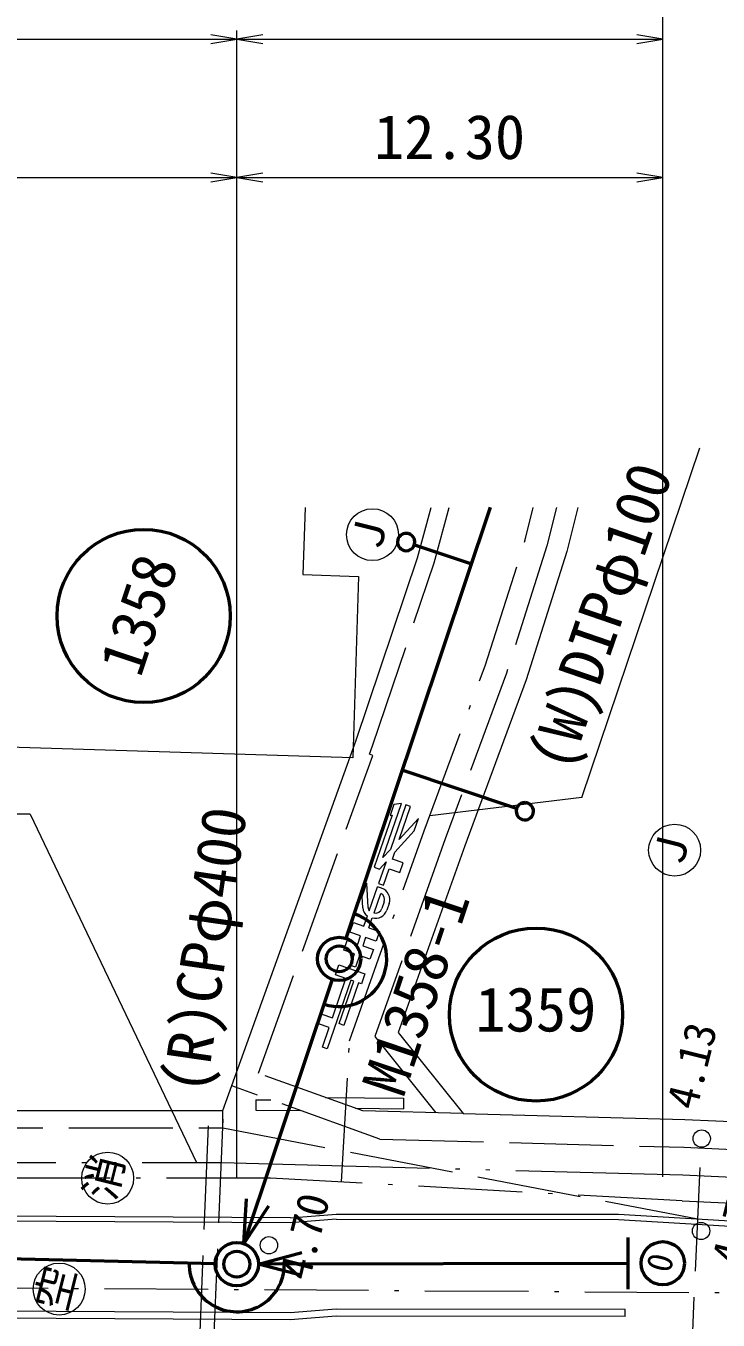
# Model space of a CAD drawing. Units: millimetres on the paper. Extents: x 20 to 1662, y 20 to 574.
# Drawn here: x 593.1 to 633.1, y 437.6 to 512.3 of the extents above; entities that cross this region are included whole.
import ezdxf
from ezdxf.enums import TextEntityAlignment as Align

# ---------------------------------------------------------------- set-up
doc = ezdxf.new("R2010")
doc.units = ezdxf.units.MM
for name, pattern in [('DASHED', [7.5, 6, -1.5]), ('DASHED_DOTTED', [9.25, 6, -1.5, 0.25, -1.5]), ('LONG_DASHED_DOUBLE_DOTTED', [17, 12, -1.5, 0.25, -1.5, 0.25, -1.5])]:
    doc.linetypes.add(name, pattern=pattern)
for name, color, linetype, lineweight in [('D-BGD', 8, 'Continuous', 13), ('D-BGD(NTT)', 30, 'LONG_DASHED_DOUBLE_DOTTED', 13), ('D-BGD(水道)', 4, 'DASHED_DOTTED', 13), ('D-BGD-HTXT', 7, 'Continuous', 13), ('D-STR-DIM', 7, 'Continuous', 13), ('D-STR（管路）', 1, 'Continuous', 50), ('D-SUV', 8, 'Continuous', 13), ('ゴマ点', 7, 'Continuous', 13), ('取付管', 1, 'Continuous', 50), ('水周り', 3, 'Continuous', 13), ('雨水', 5, 'DASHED', 13)]:
    doc.layers.add(name, color=color, linetype=linetype, lineweight=lineweight)
doc.styles.add('ＭＳ ゴシック', font='')
doc.styles.get('ＭＳ ゴシック').set_extended_font_data('MS Gothic')

# ---------------------------------------------------------------- blocks, each defined once
blk = doc.blocks.new('open_arrow')
at = {"color": 0, "linetype": 'Continuous', "lineweight": -2}
blk.add_lwpolyline([(7.5, 1.25), (0, 0), (7.5, -1.25)], dxfattribs=at)

msp = doc.modelspace()

# ---------------------------------------------------------------- linework, layer by layer
at = {"layer": 'D-BGD', "linetype": 'DASHED'}
for p, q in [((616.705, 481.297), (617.562, 484.489)), ((623.766, 484.489), (623.216, 482.282)), ((623.216, 482.282), (620.877, 474.935)), ((613.142, 470.723), (616.705, 481.297)), ((620.877, 474.935), (617.343, 465.365)), ((612.968, 470.239), (613.142, 470.723)), ((606.551, 451.809), (613.156, 470.171)), ((613.156, 470.171), (612.968, 470.239)), ((617.343, 465.365), (613.276, 453.938)), ((613.276, 453.938), (616.8, 449.525)), ((612.585, 449.639), (606.551, 451.809)), ((613.562, 448.012), (605.015, 451.086)), ((604.502, 448.658), (604.502, 449.658)), ((618.37, 449.483), (612.585, 449.639)), ((550.601, 448.638), (604.502, 448.658)), ((613.562, 448.012), (631.129, 447.537)), ((631.129, 447.537), (641.151, 447.094))]:
    msp.add_line(p, q, dxfattribs=at)
at = {"layer": 'D-BGD'}
for p, q in [((613.746, 464.274), (614.819, 467.395)), ((614.376, 467.336), (614.158, 466.701)), ((614.819, 467.395), (614.376, 467.336)), ((614.269, 466.716), (613.235, 463.71)), ((614.158, 466.701), (614.269, 466.716)), ((615.056, 467.313), (614.172, 464.744)), ((614.684, 465.309), (615.34, 467.216)), ((615.34, 467.216), (615.056, 467.313)), ((615.792, 466.532), (614.684, 465.309)), ((615.544, 465.811), (615.792, 466.532)), ((614.436, 464.589), (615.544, 465.811)), ((614.172, 464.744), (613.746, 464.274)), ((614.299, 464.19), (614.436, 464.589)), ((613.235, 463.71), (613.544, 463.603)), ((613.925, 464.024), (613.495, 462.774)), ((613.544, 463.603), (613.925, 464.024)), ((613.779, 462.677), (614.104, 463.622)), ((614.104, 463.622), (614.718, 463.411)), ((614.914, 463.978), (614.299, 464.19)), ((614.718, 463.411), (614.914, 463.978)), ((612.551, 462.029), (612.815, 462.796)), ((612.882, 461.387), (612.815, 462.796)), ((612.955, 461.205), (613.43, 462.585)), ((613.227, 461.072), (613.615, 462.201)), ((613.666, 462.504), (613.43, 462.585)), ((613.495, 462.774), (613.779, 462.677)), ((612.582, 461.373), (612.551, 462.029)), ((613.817, 461.712), (613.687, 461.334)), ((614.101, 461.614), (613.97, 461.236)), ((612.649, 460.316), (612.851, 460.901)), ((612.933, 460.218), (613.129, 460.787)), ((611.84, 459.96), (612.035, 460.527)), ((612.454, 459.748), (611.84, 459.96)), ((612.035, 460.527), (612.649, 460.316)), ((612.933, 460.218), (613.548, 460.007)), ((613.548, 460.007), (613.353, 459.439)), ((611.482, 458.919), (611.677, 459.487)), ((611.677, 459.487), (612.292, 459.275)), ((612.292, 459.275), (612.454, 459.748)), ((612.738, 459.651), (612.575, 459.178)), ((612.575, 459.178), (613.19, 458.966)), ((613.353, 459.439), (612.738, 459.651)), ((612.096, 458.708), (611.482, 458.919)), ((611.869, 458.046), (612.096, 458.708)), ((612.38, 458.61), (612.152, 457.948)), ((612.995, 458.399), (612.38, 458.61)), ((613.19, 458.966), (612.995, 458.399)), ((610.994, 457.501), (611.189, 458.068)), ((611.189, 458.068), (612.702, 457.548)), ((612.152, 457.948), (611.869, 458.046)), ((611.892, 457.192), (610.526, 453.22)), ((610.828, 455.02), (611.609, 457.29)), ((611.609, 457.29), (610.994, 457.501)), ((611.207, 454.678), (612.053, 457.137)), ((612.337, 457.039), (611.491, 454.58)), ((612.053, 457.137), (611.892, 457.192)), ((612.507, 456.981), (612.337, 457.039)), ((612.702, 457.548), (612.507, 456.981)), ((610.018, 454.664), (610.213, 455.231)), ((610.633, 454.453), (610.018, 454.664)), ((610.213, 455.231), (610.828, 455.02)), ((611.491, 454.58), (611.207, 454.678)), ((610.243, 453.318), (610.633, 454.453)), ((610.526, 453.22), (610.243, 453.318)), ((606.405, 450.282), (606.399, 449.682)), ((606.405, 450.282), (607.277, 450.273)), ((610.43, 450.414), (614.933, 450.365)), ((614.933, 450.365), (614.927, 449.765)), ((606.399, 449.682), (608.996, 449.654)), ((612.15, 449.795), (614.927, 449.765)), ((608.409, 443.168), (541.449, 443.529)), ((608.411, 443.468), (541.45, 443.829)), ((608.411, 443.468), (611.043, 443.676)), ((611.043, 443.676), (627.355, 443.664)), ((627.355, 443.664), (657.503, 441.897)), ((611.042, 443.376), (608.409, 443.168)), ((611.042, 443.376), (627.346, 443.364)), ((627.346, 443.364), (657.503, 441.597)), ((608.381, 437.968), (541.421, 438.33)), ((611.039, 438.176), (608.381, 437.968)), ((627.73, 438.163), (611.039, 438.176)), ((608.379, 437.568), (541.419, 437.93)), ((611.038, 437.776), (608.379, 437.568)), ((627.73, 437.763), (611.038, 437.776)), ((627.73, 437.763), (627.73, 438.163))]:
    msp.add_line(p, q, dxfattribs=at)
for centre, radius, start, end in [((613.439, 461.842), 0.4, 341.02128, 63.84053), ((613.439, 461.842), 0.7, 341.02128, 71.02128), ((613.181, 461.402), 0.6, 182.68311, 236.54377), ((613.181, 461.402), 0.3, 182.67386, 221.02128), ((613.308, 461.464), 0.7, 255.11732, 341.02128), ((613.308, 461.464), 0.4, 258.20204, 341.02128)]:
    msp.add_arc(centre, radius, start, end, dxfattribs=at)
at = {"layer": 'D-BGD(NTT)'}
for p, q in [((565.844, 446.643), (604.432, 446.658)), ((604.432, 446.658), (631.072, 445.938)), ((631.072, 445.938), (641.046, 445.497))]:
    msp.add_line(p, q, dxfattribs=at)
at = {"layer": 'D-BGD(水道)'}
for p, q in [((621.965, 482.636), (622.426, 484.489)), ((619.647, 475.358), (621.965, 482.636)), ((616.12, 465.809), (619.647, 475.358)), ((611.808, 453.692), (616.12, 465.809)), ((611.355, 445.531), (611.808, 453.692)), ((607.244, 445.759), (567.745, 445.744)), ((631.018, 444.439), (607.244, 445.759)), ((631.018, 444.439), (640.947, 444)), ((551.409, 439.666), (647.985, 439.049))]:
    msp.add_line(p, q, dxfattribs=at)
at = {"layer": 'D-BGD(水道)', "linetype": 'Continuous'}
for centre in [(597.845, 445.755), (595.044, 439.346)]:
    msp.add_circle(centre, 1.5, dxfattribs=at)
at = {"layer": 'D-BGD-HTXT'}
for p, q in [((625.232, 467.738), (632.05, 487.938)), ((625.232, 467.738), (616.446, 466.691)), ((593.378, 466.79), (570.713, 466.782)), ((593.378, 466.79), (602.966, 446.657))]:
    msp.add_line(p, q, dxfattribs=at)
at = {"layer": 'D-STR-DIM'}
for p, q in [((629.903, 445.835), (629.903, 528.059)), ((549.019, 511.559), (605.303, 511.559)), ((605.303, 511.559), (605.203, 511.559)), ((605.303, 445.783), (605.303, 512.059)), ((605.303, 445.783), (605.303, 512.059)), ((605.303, 511.559), (629.903, 511.559)), ((605.303, 511.559), (605.403, 511.559)), ((629.903, 511.559), (629.803, 511.559)), ((629.903, 445.835), (629.903, 512.059)), ((605.303, 445.783), (605.303, 504.059)), ((605.303, 445.783), (605.303, 504.059)), ((629.903, 445.835), (629.903, 504.059)), ((549.019, 503.559), (605.303, 503.559)), ((605.303, 503.559), (605.203, 503.559)), ((605.303, 503.559), (629.903, 503.559)), ((605.303, 503.559), (605.403, 503.559)), ((629.903, 503.559), (629.803, 503.559)), ((605.303, 445.783), (605.303, 496.059)), ((605.303, 445.783), (605.303, 496.059)), ((629.903, 445.835), (629.903, 496.059))]:
    msp.add_line(p, q, dxfattribs=at)
at = {"layer": 'D-STR（管路）'}
for p, q in [((619.945, 484.489), (611.609, 459.605)), ((610.815, 457.235), (605.701, 441.969)), ((605.701, 441.969), (605.859, 444.552)), ((607.13, 444.126), (605.701, 441.969)), ((604.054, 440.812), (550.268, 442.062)), ((627.907, 439.33), (627.9, 442.33)), ((606.553, 440.786), (609.052, 441.461)), ((627.903, 440.83), (606.553, 440.786)), ((609.055, 440.121), (606.553, 440.786))]:
    msp.add_line(p, q, dxfattribs=at)
for centre, radius in [((599.92, 478.233), 5), ((622.587, 455.204), 5), ((611.212, 458.42), 1.25), ((611.212, 458.42), 0.75), ((605.303, 440.783), 1.25), ((629.903, 440.835), 1.25), ((605.303, 440.783), 0.75)]:
    msp.add_circle(centre, radius, dxfattribs=at)
for centre, start, end in [((611.212, 458.42), 251.47939, 71.47939), ((605.303, 440.783), 178.66921, 0.11951)]:
    msp.add_arc(centre, 2.75, start, end, dxfattribs=at)
at = {"layer": 'D-SUV'}
for p, q in [((609.243, 484.489), (609.117, 480.62)), ((615.747, 481.587), (616.527, 484.489)), ((625.003, 484.489), (624.372, 481.954)), ((612.198, 471.052), (615.747, 481.587)), ((624.372, 481.954), (622.012, 474.545)), ((609.117, 480.62), (612.329, 480.521)), ((612.329, 480.521), (612.005, 470.029)), ((622.012, 474.545), (618.471, 464.956)), ((612.005, 470.029), (583.064, 470.926)), ((604.502, 449.658), (612.198, 471.052)), ((618.471, 464.956), (614.63, 454.165)), ((614.63, 454.165), (618.37, 449.483)), ((550.6, 449.638), (604.502, 449.658)), ((618.37, 449.483), (631.186, 449.136)), ((631.186, 449.136), (641.256, 448.691))]:
    msp.add_line(p, q, dxfattribs=at)
at = {"layer": 'ゴマ点', "color": 5, "linetype": 'DASHED'}
for p, q in [((604.502, 449.158), (603.863, 434.101)), ((631.462, 432.888), (632.108, 447.494))]:
    msp.add_line(p, q, dxfattribs=at)
at = {"layer": 'ゴマ点'}
for centre in [(632.153, 448.037), (632.119, 442.7), (607.156, 441.875)]:
    msp.add_circle(centre, 0.5, dxfattribs=at)
at = {"layer": '取付管'}
for p, q in [((615.557, 482.344), (618.856, 481.239)), ((621.464, 467.106), (614.862, 469.317))]:
    msp.add_line(p, q, dxfattribs=at)
for centre, start, end in [((615.083, 482.503), 76.02128, 256.02128), ((615.083, 482.503), 256.02128, 76.02128), ((621.938, 466.947), 87.88062, 267.88062), ((621.938, 466.947), 267.88062, 87.88062)]:
    msp.add_arc(centre, 0.5, start, end, dxfattribs=at)
at = {"layer": '水周り'}
for centre in [(613.139, 482.93), (630.589, 464.704)]:
    msp.add_circle(centre, 1.5, dxfattribs=at)
at = {"layer": '雨水'}
for p, q in [((603.643, 448.777), (603.089, 434.72)), ((604.502, 448.658), (631.927, 443.396))]:
    msp.add_line(p, q, dxfattribs=at)

# ---------------------------------------------------------------- block references
at = {"layer": 'D-STR-DIM', "xscale": 0.2, "yscale": 0.2, "rotation": 180}
for p in [(605.303, 511.559), (629.903, 511.559), (605.303, 503.559), (629.903, 503.559)]:
    msp.add_blockref('open_arrow', p, dxfattribs=at)
at = {"layer": 'D-STR-DIM', "xscale": 0.2, "yscale": 0.2}
for p in [(605.303, 511.559), (605.303, 503.559)]:
    msp.add_blockref('open_arrow', p, dxfattribs=at)

# ---------------------------------------------------------------- texts
at = {"layer": 'D-BGD(水道)', "style": 'ＭＳ ゴシック'}
for s, p in [('消', (598.756, 444.24)), ('空', (595.955, 437.831))]:
    msp.add_text(s, height=1.833, rotation=76.021, dxfattribs=at).set_placement(p, align=Align.BOTTOM_LEFT)
at = {"layer": 'D-BGD-HTXT', "style": 'ＭＳ ゴシック'}
for s, rotation, p in [('(W)DIPφ100', 71.023, (625.262, 468.87)), ('(R)CPφ400', 81.744, (604.277, 450.426))]:
    msp.add_text(s, height=2.566, rotation=rotation, dxfattribs=at).set_placement(p, align=Align.BOTTOM_LEFT)
at = {"layer": 'D-STR-DIM', "style": 'ＭＳ ゴシック'}
msp.add_text('12.30', height=2.566, dxfattribs=at).set_placement((613.228, 503.859), align=Align.BOTTOM_LEFT)
at = {"layer": 'D-STR（管路）', "style": 'ＭＳ ゴシック'}
for s, height, rotation, p in [('1358', 2.566, 71.479, (600.468, 474.358)), ('M1358-1', 2.566, 71.479, (615.645, 450.075)), ('1359', 2.566, 0.12, (619.091, 453.447)), ('0', 1.466, 76.021, (630.753, 440.108))]:
    msp.add_text(s, height=height, rotation=rotation, dxfattribs=at).set_placement(p, align=Align.BOTTOM_LEFT)
at = {"layer": 'ゴマ点', "style": 'ＭＳ ゴシック'}
for s, p in [('4.13', (632.39, 449.48)), ('4.72', (634.986, 440.447)), ('4.70', (610.023, 439.622))]:
    msp.add_text(s, height=1.833, rotation=76.021, dxfattribs=at).set_placement(p, align=Align.BOTTOM_LEFT)
at = {"layer": '水周り', "style": 'ＭＳ ゴシック'}
for p in [(614.05, 481.416), (631.5, 463.189)]:
    msp.add_text('Ｊ', height=1.833, rotation=76.021, dxfattribs=at).set_placement(p, align=Align.BOTTOM_LEFT)

doc.saveas('drawing.dxf')
